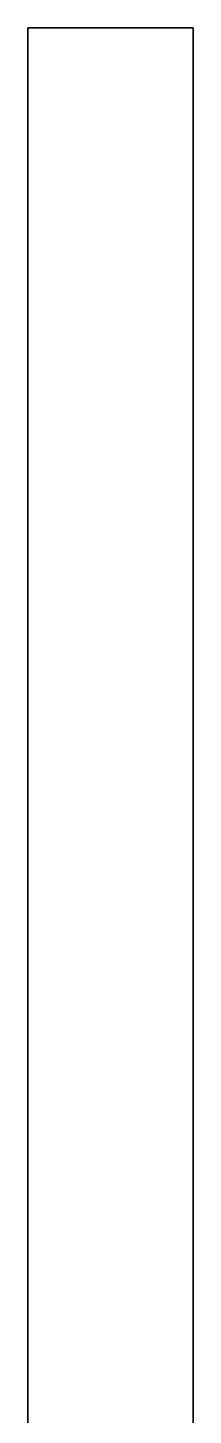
# Model space of a CAD drawing. Extents: x 155 to 1176, y 87 to 946.
# Drawn here: x 545.73 to 549.23, y 498.15 to 527.52 of the extents above; entities that cross this region are included whole.
import ezdxf

# ---------------------------------------------------------------- set-up
doc = ezdxf.new("R2010")
doc.units = 0

msp = doc.modelspace()

# ---------------------------------------------------------------- linework, layer by layer
at = {"color": 7, "lineweight": 35}
for p, q in [((545.734, 488.996), (545.734, 527.519)), ((549.234, 488.996), (549.234, 527.519))]:
    msp.add_line(p, q, dxfattribs=at)
at = {"color": 7, "lineweight": 35, "ltscale": 0.0875}
msp.add_line((545.734, 527.519), (549.234, 527.519), dxfattribs=at)
at = {"color": 7, "lineweight": 35, "ltscale": 0.004611}
msp.add_line((545.734, 521.888), (545.734, 522.072), dxfattribs=at)
at = {"color": 7, "lineweight": 35, "ltscale": 0.02291}
msp.add_line((545.734, 520.971), (545.734, 521.888), dxfattribs=at)
at = {"color": 7, "lineweight": 35, "ltscale": 0.012404}
msp.add_line((545.734, 520.475), (545.734, 520.971), dxfattribs=at)
at = {"color": 7, "lineweight": 35, "ltscale": 0.013429}
msp.add_line((545.734, 519.938), (545.734, 520.475), dxfattribs=at)
at = {"color": 7, "lineweight": 35, "ltscale": 0.102756}
msp.add_line((545.734, 515.828), (545.734, 519.938), dxfattribs=at)

doc.saveas('drawing.dxf')
